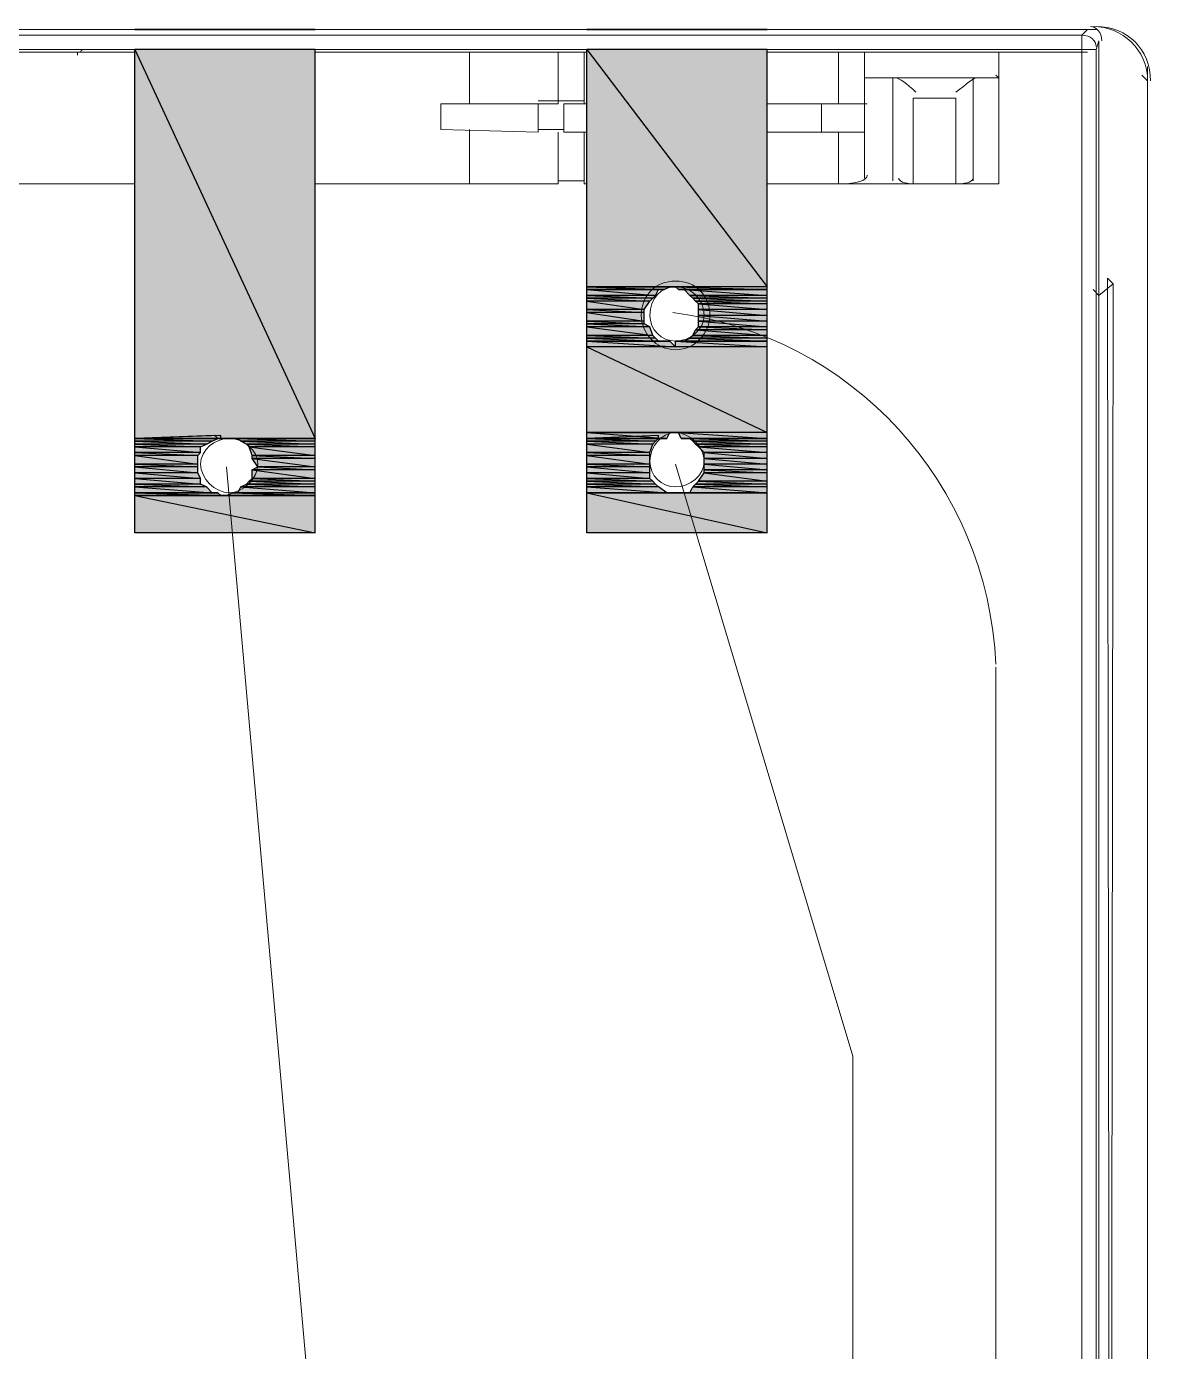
# Model space of a CAD drawing. Header units: metres. Extents: x 2999 to 3164, y 1641 to 1678.
# Drawn here: x 3007.369 to 3007.978, y 1651.886 to 1652.605 of the extents above; entities that cross this region are included whole.
import ezdxf

# ---------------------------------------------------------------- set-up
doc = ezdxf.new("R2010")
doc.units = ezdxf.units.M

msp = doc.modelspace()

# ---------------------------------------------------------------- hatches: boundary and pattern name
at = {"true_color": 0xfecc66}
h = msp.add_hatch(color=31, dxfattribs=at)
h.paths.add_polyline_path([(3007.67253, 1652.60358), (3007.7703, 1652.60358), (3007.76875, 1652.60358)])
h.paths.add_polyline_path([(3007.7703, 1652.60358), (3007.76875, 1652.60358), (3007.67253, 1652.60358)])
h = msp.add_hatch(color=31, dxfattribs=at)
h.paths.add_polyline_path([(3007.52509, 1652.59271), (3007.42732, 1652.59271), (3007.52509, 1652.38165)])
h.paths.add_polyline_path([(3007.42732, 1652.59271), (3007.52509, 1652.38165), (3007.42732, 1652.38165)])
h = msp.add_hatch(color=31, dxfattribs=at)
h.paths.add_polyline_path([(3007.7703, 1652.59271), (3007.67253, 1652.59271), (3007.7703, 1652.4639)])
h.paths.add_polyline_path([(3007.67253, 1652.59271), (3007.7703, 1652.4639), (3007.67253, 1652.4639)])
h = msp.add_hatch(color=31, dxfattribs=at)
h.paths.add_polyline_path([(3007.71753, 1652.4639), (3007.67253, 1652.4639)])
h.paths.add_polyline_path([(3007.71753, 1652.4639), (3007.67253, 1652.4639), (3007.72064, 1652.4639)])
h = msp.add_hatch(color=31, dxfattribs=at)
h.paths.add_polyline_path([(3007.71753, 1652.4639), (3007.67253, 1652.4639), (3007.71443, 1652.46235)])
h.paths.add_polyline_path([(3007.67253, 1652.4639), (3007.71443, 1652.46235), (3007.67253, 1652.46235)])
h = msp.add_hatch(color=31, dxfattribs=at)
h.paths.add_polyline_path([(3007.71132, 1652.46235), (3007.67253, 1652.46235)])
h.paths.add_polyline_path([(3007.71132, 1652.46235), (3007.67253, 1652.46235), (3007.71443, 1652.46235)])
h = msp.add_hatch(color=31, dxfattribs=at)
h.paths.add_polyline_path([(3007.71132, 1652.46235), (3007.67253, 1652.46235), (3007.70977, 1652.45925)])
h.paths.add_polyline_path([(3007.67253, 1652.46235), (3007.70977, 1652.45925), (3007.67253, 1652.45925)])
h = msp.add_hatch(color=31, dxfattribs=at)
h.paths.add_polyline_path([(3007.7703, 1652.4639), (3007.72064, 1652.4639), (3007.7703, 1652.46235)])
h.paths.add_polyline_path([(3007.72064, 1652.4639), (3007.7703, 1652.46235), (3007.72219, 1652.46235)])
h = msp.add_hatch(color=31, dxfattribs=at)
h.paths.add_polyline_path([(3007.7703, 1652.46235), (3007.72529, 1652.46235), (3007.7703, 1652.45925)])
h.paths.add_polyline_path([(3007.72529, 1652.46235), (3007.7703, 1652.45925), (3007.7284, 1652.45925)])
h = msp.add_hatch(color=31, dxfattribs=at)
h.paths.add_polyline_path([(3007.70977, 1652.45925), (3007.67253, 1652.45925), (3007.70822, 1652.4577)])
h.paths.add_polyline_path([(3007.67253, 1652.45925), (3007.70822, 1652.4577), (3007.67253, 1652.4577)])
h = msp.add_hatch(color=31, dxfattribs=at)
h.paths.add_polyline_path([(3007.70822, 1652.4577), (3007.67253, 1652.4577), (3007.70667, 1652.45614)])
h.paths.add_polyline_path([(3007.67253, 1652.4577), (3007.70667, 1652.45614), (3007.67253, 1652.45614)])
h = msp.add_hatch(color=31, dxfattribs=at)
h.paths.add_polyline_path([(3007.70667, 1652.45614), (3007.67253, 1652.45614), (3007.70356, 1652.45149)])
h.paths.add_polyline_path([(3007.67253, 1652.45614), (3007.70356, 1652.45149), (3007.67253, 1652.45149)])
h = msp.add_hatch(color=31, dxfattribs=at)
h.paths.add_polyline_path([(3007.7703, 1652.45925), (3007.7284, 1652.45925), (3007.7703, 1652.4577)])
h.paths.add_polyline_path([(3007.7284, 1652.45925), (3007.7703, 1652.4577), (3007.72995, 1652.4577)])
h = msp.add_hatch(color=31, dxfattribs=at)
h.paths.add_polyline_path([(3007.7703, 1652.4577), (3007.72995, 1652.4577), (3007.7703, 1652.45614)])
h.paths.add_polyline_path([(3007.72995, 1652.4577), (3007.7703, 1652.45614), (3007.7315, 1652.45614)])
h = msp.add_hatch(color=31, dxfattribs=at)
h.paths.add_polyline_path([(3007.7703, 1652.45614), (3007.7315, 1652.45614), (3007.7703, 1652.45459)])
h.paths.add_polyline_path([(3007.7315, 1652.45614), (3007.7703, 1652.45459), (3007.73305, 1652.45459)])
h = msp.add_hatch(color=31, dxfattribs=at)
h.paths.add_polyline_path([(3007.7703, 1652.45459), (3007.73305, 1652.45459), (3007.7703, 1652.45149)])
h.paths.add_polyline_path([(3007.73305, 1652.45459), (3007.7703, 1652.45149), (3007.73305, 1652.45149)])
h = msp.add_hatch(color=31, dxfattribs=at)
h.paths.add_polyline_path([(3007.70356, 1652.45149), (3007.67253, 1652.45149), (3007.70356, 1652.44994)])
h.paths.add_polyline_path([(3007.67253, 1652.45149), (3007.70356, 1652.44994), (3007.67253, 1652.44994)])
h = msp.add_hatch(color=31, dxfattribs=at)
h.paths.add_polyline_path([(3007.70356, 1652.44994), (3007.67253, 1652.44994), (3007.70356, 1652.44528)])
h.paths.add_polyline_path([(3007.67253, 1652.44994), (3007.70356, 1652.44528), (3007.67253, 1652.44528)])
h = msp.add_hatch(color=31, dxfattribs=at)
h.paths.add_polyline_path([(3007.7703, 1652.45149), (3007.73305, 1652.45149), (3007.7703, 1652.44838)])
h.paths.add_polyline_path([(3007.73305, 1652.45149), (3007.7703, 1652.44838), (3007.73305, 1652.44838)])
h = msp.add_hatch(color=31, dxfattribs=at)
h.paths.add_polyline_path([(3007.7703, 1652.44838), (3007.73305, 1652.44838), (3007.7703, 1652.44528)])
h.paths.add_polyline_path([(3007.73305, 1652.44838), (3007.7703, 1652.44528), (3007.73305, 1652.44528)])
h = msp.add_hatch(color=31, dxfattribs=at)
h.paths.add_polyline_path([(3007.70356, 1652.44528), (3007.67253, 1652.44528), (3007.70356, 1652.44373)])
h.paths.add_polyline_path([(3007.67253, 1652.44528), (3007.70356, 1652.44373), (3007.67253, 1652.44373)])
h = msp.add_hatch(color=31, dxfattribs=at)
h.paths.add_polyline_path([(3007.70356, 1652.44373), (3007.67253, 1652.44373), (3007.70667, 1652.44218)])
h.paths.add_polyline_path([(3007.67253, 1652.44373), (3007.70667, 1652.44218), (3007.67253, 1652.44218)])
h = msp.add_hatch(color=31, dxfattribs=at)
h.paths.add_polyline_path([(3007.70667, 1652.44218), (3007.67253, 1652.44218), (3007.70822, 1652.43752)])
h.paths.add_polyline_path([(3007.67253, 1652.44218), (3007.70822, 1652.43752), (3007.67253, 1652.43752)])
h = msp.add_hatch(color=31, dxfattribs=at)
h.paths.add_polyline_path([(3007.7703, 1652.44062), (3007.7315, 1652.44062), (3007.7703, 1652.43752)])
h.paths.add_polyline_path([(3007.7315, 1652.44062), (3007.7703, 1652.43752), (3007.72995, 1652.43752)])
h = msp.add_hatch(color=31, dxfattribs=at)
h.paths.add_polyline_path([(3007.7703, 1652.44218), (3007.73305, 1652.44218), (3007.7703, 1652.44062)])
h.paths.add_polyline_path([(3007.73305, 1652.44218), (3007.7703, 1652.44062), (3007.7315, 1652.44062)])
h = msp.add_hatch(color=31, dxfattribs=at)
h.paths.add_polyline_path([(3007.7703, 1652.44528), (3007.73305, 1652.44528), (3007.7703, 1652.44218)])
h.paths.add_polyline_path([(3007.73305, 1652.44528), (3007.7703, 1652.44218), (3007.73305, 1652.44218)])
h = msp.add_hatch(color=31, dxfattribs=at)
h.paths.add_polyline_path([(3007.70822, 1652.43752), (3007.67253, 1652.43752), (3007.70977, 1652.43597)])
h.paths.add_polyline_path([(3007.67253, 1652.43752), (3007.70977, 1652.43597), (3007.67253, 1652.43597)])
h = msp.add_hatch(color=31, dxfattribs=at)
h.paths.add_polyline_path([(3007.70977, 1652.43597), (3007.67253, 1652.43597), (3007.71132, 1652.43442)])
h.paths.add_polyline_path([(3007.67253, 1652.43597), (3007.71132, 1652.43442), (3007.67253, 1652.43442)])
h = msp.add_hatch(color=31, dxfattribs=at)
h.paths.add_polyline_path([(3007.71443, 1652.43442), (3007.67253, 1652.43442)])
h.paths.add_polyline_path([(3007.71443, 1652.43442), (3007.67253, 1652.43442), (3007.71132, 1652.43442)])
h = msp.add_hatch(color=31, dxfattribs=at)
h.paths.add_polyline_path([(3007.71753, 1652.43442), (3007.67253, 1652.43442)])
h.paths.add_polyline_path([(3007.71753, 1652.43442), (3007.67253, 1652.43442), (3007.71443, 1652.43442)])
h = msp.add_hatch(color=31, dxfattribs=at)
h.paths.add_polyline_path([(3007.71753, 1652.43442), (3007.67253, 1652.43442), (3007.72064, 1652.43131)])
h.paths.add_polyline_path([(3007.67253, 1652.43442), (3007.72064, 1652.43131), (3007.67253, 1652.43131)])
h = msp.add_hatch(color=31, dxfattribs=at)
h.paths.add_polyline_path([(3007.7703, 1652.43442), (3007.72064, 1652.43442), (3007.7703, 1652.43131)])
h.paths.add_polyline_path([(3007.72064, 1652.43442), (3007.7703, 1652.43131), (3007.72064, 1652.43131)])
for points in [[(3007.72219, 1652.43442), (3007.7703, 1652.43442), (3007.76875, 1652.43442)], [(3007.72374, 1652.35216), (3007.7703, 1652.35216), (3007.76875, 1652.35216)]]:
    msp.add_hatch(color=31, dxfattribs=at).paths.add_polyline_path(points)
h = msp.add_hatch(color=31, dxfattribs=at)
h.paths.add_polyline_path([(3007.7703, 1652.43597), (3007.7284, 1652.43597), (3007.7703, 1652.43442)])
h.paths.add_polyline_path([(3007.7284, 1652.43597), (3007.7703, 1652.43442), (3007.72529, 1652.43442)])
h = msp.add_hatch(color=31, dxfattribs=at)
h.paths.add_polyline_path([(3007.7703, 1652.43752), (3007.72995, 1652.43752), (3007.7703, 1652.43597)])
h.paths.add_polyline_path([(3007.72995, 1652.43752), (3007.7703, 1652.43597), (3007.7284, 1652.43597)])
h = msp.add_hatch(color=31, dxfattribs=at)
h.paths.add_polyline_path([(3007.7703, 1652.43131), (3007.67253, 1652.43131), (3007.7703, 1652.38475)])
h.paths.add_polyline_path([(3007.67253, 1652.43131), (3007.7703, 1652.38475), (3007.67253, 1652.38475)])
h = msp.add_hatch(color=31, dxfattribs=at)
h.paths.add_polyline_path([(3007.47388, 1652.38165), (3007.47388, 1652.3832), (3007.42732, 1652.38165)])
h.paths.add_polyline_path([(3007.47388, 1652.38165), (3007.42732, 1652.38165), (3007.47698, 1652.38165)])
h = msp.add_hatch(color=31, dxfattribs=at)
h.paths.add_polyline_path([(3007.47232, 1652.38165), (3007.47077, 1652.3832), (3007.42732, 1652.38165)])
h.paths.add_polyline_path([(3007.47232, 1652.38165), (3007.42732, 1652.38165), (3007.47388, 1652.38165)])
h = msp.add_hatch(color=31, dxfattribs=at)
h.paths.add_polyline_path([(3007.47232, 1652.38165), (3007.42732, 1652.38165), (3007.46922, 1652.3801)])
h.paths.add_polyline_path([(3007.42732, 1652.38165), (3007.46922, 1652.3801), (3007.42732, 1652.3801)])
h = msp.add_hatch(color=31, dxfattribs=at)
h.paths.add_polyline_path([(3007.52509, 1652.38165), (3007.48319, 1652.38165), (3007.52509, 1652.3801)])
h.paths.add_polyline_path([(3007.48319, 1652.38165), (3007.52509, 1652.3801), (3007.48474, 1652.3801)])
h = msp.add_hatch(color=31, dxfattribs=at)
h.paths.add_polyline_path([(3007.71753, 1652.38475), (3007.67253, 1652.38475)])
h.paths.add_polyline_path([(3007.71753, 1652.38475), (3007.67253, 1652.38475), (3007.72219, 1652.38475)])
h = msp.add_hatch(color=31, dxfattribs=at)
h.paths.add_polyline_path([(3007.71753, 1652.38475), (3007.67253, 1652.38475), (3007.71598, 1652.38165)])
h.paths.add_polyline_path([(3007.67253, 1652.38475), (3007.71598, 1652.38165), (3007.67253, 1652.38165)])
h = msp.add_hatch(color=31, dxfattribs=at)
h.paths.add_polyline_path([(3007.71132, 1652.38165), (3007.71132, 1652.3832), (3007.67253, 1652.38165)])
h.paths.add_polyline_path([(3007.71132, 1652.38165), (3007.67253, 1652.38165), (3007.71598, 1652.38165)])
h = msp.add_hatch(color=31, dxfattribs=at)
h.paths.add_polyline_path([(3007.71132, 1652.38165), (3007.67253, 1652.38165), (3007.70977, 1652.3801)])
h.paths.add_polyline_path([(3007.67253, 1652.38165), (3007.70977, 1652.3801), (3007.67253, 1652.3801)])
h = msp.add_hatch(color=31, dxfattribs=at)
h.paths.add_polyline_path([(3007.7703, 1652.38475), (3007.72219, 1652.38475), (3007.7703, 1652.38165)])
h.paths.add_polyline_path([(3007.72219, 1652.38475), (3007.7703, 1652.38165), (3007.72374, 1652.38165)])
h = msp.add_hatch(color=31, dxfattribs=at)
h.paths.add_polyline_path([(3007.7703, 1652.38165), (3007.7284, 1652.38165), (3007.7703, 1652.3801)])
h.paths.add_polyline_path([(3007.7284, 1652.38165), (3007.7703, 1652.3801), (3007.72995, 1652.3801)])
h = msp.add_hatch(color=31, dxfattribs=at)
h.paths.add_polyline_path([(3007.46922, 1652.3801), (3007.42732, 1652.3801), (3007.46612, 1652.37855)])
h.paths.add_polyline_path([(3007.42732, 1652.3801), (3007.46612, 1652.37855), (3007.42732, 1652.37855)])
h = msp.add_hatch(color=31, dxfattribs=at)
h.paths.add_polyline_path([(3007.46612, 1652.37855), (3007.42732, 1652.37855), (3007.46301, 1652.37699)])
h.paths.add_polyline_path([(3007.42732, 1652.37855), (3007.46301, 1652.37699), (3007.42732, 1652.37699)])
h = msp.add_hatch(color=31, dxfattribs=at)
h.paths.add_polyline_path([(3007.46301, 1652.37699), (3007.42732, 1652.37699), (3007.46301, 1652.37389)])
h.paths.add_polyline_path([(3007.42732, 1652.37699), (3007.46301, 1652.37389), (3007.42732, 1652.37389)])
h = msp.add_hatch(color=31, dxfattribs=at)
h.paths.add_polyline_path([(3007.52509, 1652.3801), (3007.48474, 1652.3801), (3007.52509, 1652.37855)])
h.paths.add_polyline_path([(3007.48474, 1652.3801), (3007.52509, 1652.37855), (3007.48784, 1652.37855)])
h = msp.add_hatch(color=31, dxfattribs=at)
h.paths.add_polyline_path([(3007.52509, 1652.37855), (3007.48784, 1652.37855), (3007.52509, 1652.37699)])
h.paths.add_polyline_path([(3007.48784, 1652.37855), (3007.52509, 1652.37699), (3007.4894, 1652.37699)])
h = msp.add_hatch(color=31, dxfattribs=at)
h.paths.add_polyline_path([(3007.52509, 1652.37699), (3007.4894, 1652.37699), (3007.52509, 1652.37234)])
h.paths.add_polyline_path([(3007.4894, 1652.37699), (3007.52509, 1652.37234), (3007.49095, 1652.37234)])
h = msp.add_hatch(color=31, dxfattribs=at)
h.paths.add_polyline_path([(3007.70977, 1652.3801), (3007.67253, 1652.3801), (3007.70822, 1652.37855)])
h.paths.add_polyline_path([(3007.67253, 1652.3801), (3007.70822, 1652.37855), (3007.67253, 1652.37855)])
h = msp.add_hatch(color=31, dxfattribs=at)
h.paths.add_polyline_path([(3007.70822, 1652.37855), (3007.67253, 1652.37855), (3007.70667, 1652.37389)])
h.paths.add_polyline_path([(3007.67253, 1652.37855), (3007.70667, 1652.37389), (3007.67253, 1652.37389)])
h = msp.add_hatch(color=31, dxfattribs=at)
h.paths.add_polyline_path([(3007.7703, 1652.3801), (3007.72995, 1652.3801), (3007.7703, 1652.37855)])
h.paths.add_polyline_path([(3007.72995, 1652.3801), (3007.7703, 1652.37855), (3007.7315, 1652.37855)])
h = msp.add_hatch(color=31, dxfattribs=at)
h.paths.add_polyline_path([(3007.7703, 1652.37855), (3007.7315, 1652.37855), (3007.7703, 1652.37699)])
h.paths.add_polyline_path([(3007.7315, 1652.37855), (3007.7703, 1652.37699), (3007.73305, 1652.37699)])
h = msp.add_hatch(color=31, dxfattribs=at)
h.paths.add_polyline_path([(3007.7703, 1652.37699), (3007.73305, 1652.37699), (3007.7703, 1652.37389)])
h.paths.add_polyline_path([(3007.73305, 1652.37699), (3007.7703, 1652.37389), (3007.73615, 1652.37389)])
h = msp.add_hatch(color=31, dxfattribs=at)
h.paths.add_polyline_path([(3007.46301, 1652.37389), (3007.42732, 1652.37389), (3007.46146, 1652.37234)])
h.paths.add_polyline_path([(3007.42732, 1652.37389), (3007.46146, 1652.37234), (3007.42732, 1652.37234)])
h = msp.add_hatch(color=31, dxfattribs=at)
h.paths.add_polyline_path([(3007.46146, 1652.37234), (3007.42732, 1652.37234), (3007.46146, 1652.36768)])
h.paths.add_polyline_path([(3007.42732, 1652.37234), (3007.46146, 1652.36768), (3007.42732, 1652.36768)])
h = msp.add_hatch(color=31, dxfattribs=at)
h.paths.add_polyline_path([(3007.46146, 1652.36768), (3007.42732, 1652.36768), (3007.46146, 1652.36613)])
h.paths.add_polyline_path([(3007.42732, 1652.36768), (3007.46146, 1652.36613), (3007.42732, 1652.36613)])
h = msp.add_hatch(color=31, dxfattribs=at)
h.paths.add_polyline_path([(3007.52509, 1652.37234), (3007.49095, 1652.37234), (3007.52509, 1652.37079)])
h.paths.add_polyline_path([(3007.49095, 1652.37234), (3007.52509, 1652.37079), (3007.49095, 1652.37079)])
h = msp.add_hatch(color=31, dxfattribs=at)
h.paths.add_polyline_path([(3007.52509, 1652.37079), (3007.49095, 1652.37079), (3007.52509, 1652.36613)])
h.paths.add_polyline_path([(3007.49095, 1652.37079), (3007.52509, 1652.36613), (3007.49405, 1652.36613)])
h = msp.add_hatch(color=31, dxfattribs=at)
h.paths.add_polyline_path([(3007.70667, 1652.37389), (3007.67253, 1652.37389), (3007.70667, 1652.37234)])
h.paths.add_polyline_path([(3007.67253, 1652.37389), (3007.70667, 1652.37234), (3007.67253, 1652.37234)])
h = msp.add_hatch(color=31, dxfattribs=at)
h.paths.add_polyline_path([(3007.70667, 1652.37234), (3007.67253, 1652.37234), (3007.70667, 1652.36768)])
h.paths.add_polyline_path([(3007.67253, 1652.37234), (3007.70667, 1652.36768), (3007.67253, 1652.36768)])
h = msp.add_hatch(color=31, dxfattribs=at)
h.paths.add_polyline_path([(3007.70667, 1652.36768), (3007.67253, 1652.36768), (3007.70667, 1652.36613)])
h.paths.add_polyline_path([(3007.67253, 1652.36768), (3007.70667, 1652.36613), (3007.67253, 1652.36613)])
h = msp.add_hatch(color=31, dxfattribs=at)
h.paths.add_polyline_path([(3007.7703, 1652.37389), (3007.73615, 1652.37389), (3007.7703, 1652.37079)])
h.paths.add_polyline_path([(3007.73615, 1652.37389), (3007.7703, 1652.37079), (3007.73615, 1652.37079)])
h = msp.add_hatch(color=31, dxfattribs=at)
h.paths.add_polyline_path([(3007.7703, 1652.37079), (3007.73615, 1652.37079), (3007.7703, 1652.36768)])
h.paths.add_polyline_path([(3007.73615, 1652.37079), (3007.7703, 1652.36768), (3007.73615, 1652.36768)])
h = msp.add_hatch(color=31, dxfattribs=at)
h.paths.add_polyline_path([(3007.7703, 1652.36768), (3007.73615, 1652.36768), (3007.7703, 1652.36458)])
h.paths.add_polyline_path([(3007.73615, 1652.36768), (3007.7703, 1652.36458), (3007.73615, 1652.36458)])
h = msp.add_hatch(color=31, dxfattribs=at)
h.paths.add_polyline_path([(3007.46146, 1652.36613), (3007.42732, 1652.36613), (3007.46146, 1652.36303)])
h.paths.add_polyline_path([(3007.42732, 1652.36613), (3007.46146, 1652.36303), (3007.42732, 1652.36303)])
h = msp.add_hatch(color=31, dxfattribs=at)
h.paths.add_polyline_path([(3007.46146, 1652.36303), (3007.42732, 1652.36303), (3007.46301, 1652.35992)])
h.paths.add_polyline_path([(3007.42732, 1652.36303), (3007.46301, 1652.35992), (3007.42732, 1652.35992)])
h = msp.add_hatch(color=31, dxfattribs=at)
h.paths.add_polyline_path([(3007.52509, 1652.36613), (3007.49405, 1652.36613), (3007.52509, 1652.36458)])
h.paths.add_polyline_path([(3007.49405, 1652.36613), (3007.52509, 1652.36458), (3007.49095, 1652.36458)])
h = msp.add_hatch(color=31, dxfattribs=at)
h.paths.add_polyline_path([(3007.52509, 1652.36458), (3007.49095, 1652.36458), (3007.52509, 1652.35992)])
h.paths.add_polyline_path([(3007.49095, 1652.36458), (3007.52509, 1652.35992), (3007.49095, 1652.35992)])
h = msp.add_hatch(color=31, dxfattribs=at)
h.paths.add_polyline_path([(3007.70667, 1652.36613), (3007.67253, 1652.36613), (3007.70667, 1652.36303)])
h.paths.add_polyline_path([(3007.67253, 1652.36613), (3007.70667, 1652.36303), (3007.67253, 1652.36303)])
h = msp.add_hatch(color=31, dxfattribs=at)
h.paths.add_polyline_path([(3007.70667, 1652.36303), (3007.67253, 1652.36303), (3007.70667, 1652.35992)])
h.paths.add_polyline_path([(3007.67253, 1652.36303), (3007.70667, 1652.35992), (3007.67253, 1652.35992)])
h = msp.add_hatch(color=31, dxfattribs=at)
h.paths.add_polyline_path([(3007.7703, 1652.36303), (3007.73615, 1652.36303), (3007.7703, 1652.35837)])
h.paths.add_polyline_path([(3007.73615, 1652.36303), (3007.7703, 1652.35837), (3007.73305, 1652.35837)])
h = msp.add_hatch(color=31, dxfattribs=at)
h.paths.add_polyline_path([(3007.7703, 1652.36458), (3007.73615, 1652.36458), (3007.7703, 1652.36303)])
h.paths.add_polyline_path([(3007.73615, 1652.36458), (3007.7703, 1652.36303), (3007.73615, 1652.36303)])
h = msp.add_hatch(color=31, dxfattribs=at)
h.paths.add_polyline_path([(3007.46301, 1652.35992), (3007.42732, 1652.35992), (3007.46301, 1652.35682)])
h.paths.add_polyline_path([(3007.42732, 1652.35992), (3007.46301, 1652.35682), (3007.42732, 1652.35682)])
h = msp.add_hatch(color=31, dxfattribs=at)
h.paths.add_polyline_path([(3007.46301, 1652.35682), (3007.42732, 1652.35682), (3007.46612, 1652.35527)])
h.paths.add_polyline_path([(3007.42732, 1652.35682), (3007.46612, 1652.35527), (3007.42732, 1652.35527)])
h = msp.add_hatch(color=31, dxfattribs=at)
h.paths.add_polyline_path([(3007.46612, 1652.35527), (3007.42732, 1652.35527), (3007.46922, 1652.35216)])
h.paths.add_polyline_path([(3007.42732, 1652.35527), (3007.46922, 1652.35216), (3007.42732, 1652.35216)])
h = msp.add_hatch(color=31, dxfattribs=at)
h.paths.add_polyline_path([(3007.52509, 1652.35527), (3007.48474, 1652.35527), (3007.52509, 1652.35216)])
h.paths.add_polyline_path([(3007.48474, 1652.35527), (3007.52509, 1652.35216), (3007.48319, 1652.35216)])
h = msp.add_hatch(color=31, dxfattribs=at)
h.paths.add_polyline_path([(3007.52509, 1652.35682), (3007.48784, 1652.35682), (3007.52509, 1652.35527)])
h.paths.add_polyline_path([(3007.48784, 1652.35682), (3007.52509, 1652.35527), (3007.48474, 1652.35527)])
h = msp.add_hatch(color=31, dxfattribs=at)
h.paths.add_polyline_path([(3007.52509, 1652.35837), (3007.4894, 1652.35837), (3007.52509, 1652.35682)])
h.paths.add_polyline_path([(3007.4894, 1652.35837), (3007.52509, 1652.35682), (3007.48784, 1652.35682)])
h = msp.add_hatch(color=31, dxfattribs=at)
h.paths.add_polyline_path([(3007.52509, 1652.35992), (3007.49095, 1652.35992), (3007.52509, 1652.35837)])
h.paths.add_polyline_path([(3007.49095, 1652.35992), (3007.52509, 1652.35837), (3007.4894, 1652.35837)])
h = msp.add_hatch(color=31, dxfattribs=at)
h.paths.add_polyline_path([(3007.70667, 1652.35992), (3007.67253, 1652.35992), (3007.70822, 1652.35837)])
h.paths.add_polyline_path([(3007.67253, 1652.35992), (3007.70822, 1652.35837), (3007.67253, 1652.35837)])
h = msp.add_hatch(color=31, dxfattribs=at)
h.paths.add_polyline_path([(3007.70822, 1652.35837), (3007.67253, 1652.35837), (3007.70977, 1652.35682)])
h.paths.add_polyline_path([(3007.67253, 1652.35837), (3007.70977, 1652.35682), (3007.67253, 1652.35682)])
h = msp.add_hatch(color=31, dxfattribs=at)
h.paths.add_polyline_path([(3007.70977, 1652.35682), (3007.67253, 1652.35682), (3007.71132, 1652.35527)])
h.paths.add_polyline_path([(3007.67253, 1652.35682), (3007.71132, 1652.35527), (3007.67253, 1652.35527)])
h = msp.add_hatch(color=31, dxfattribs=at)
h.paths.add_polyline_path([(3007.71132, 1652.35527), (3007.67253, 1652.35527), (3007.71598, 1652.35216)])
h.paths.add_polyline_path([(3007.67253, 1652.35527), (3007.71598, 1652.35216), (3007.67253, 1652.35216)])
h = msp.add_hatch(color=31, dxfattribs=at)
h.paths.add_polyline_path([(3007.7703, 1652.35527), (3007.72995, 1652.35527), (3007.7703, 1652.35216)])
h.paths.add_polyline_path([(3007.72995, 1652.35527), (3007.7703, 1652.35216), (3007.7284, 1652.35216)])
h = msp.add_hatch(color=31, dxfattribs=at)
h.paths.add_polyline_path([(3007.7703, 1652.35682), (3007.7315, 1652.35682), (3007.7703, 1652.35527)])
h.paths.add_polyline_path([(3007.7315, 1652.35682), (3007.7703, 1652.35527), (3007.72995, 1652.35527)])
h = msp.add_hatch(color=31, dxfattribs=at)
h.paths.add_polyline_path([(3007.7703, 1652.35837), (3007.73305, 1652.35837), (3007.7703, 1652.35682)])
h.paths.add_polyline_path([(3007.73305, 1652.35837), (3007.7703, 1652.35682), (3007.7315, 1652.35682)])
h = msp.add_hatch(color=31, dxfattribs=at)
h.paths.add_polyline_path([(3007.47232, 1652.35216), (3007.47077, 1652.35216), (3007.42732, 1652.35216)])
h.paths.add_polyline_path([(3007.47232, 1652.35216), (3007.42732, 1652.35216), (3007.46922, 1652.35216)])
h = msp.add_hatch(color=31, dxfattribs=at)
h.paths.add_polyline_path([(3007.47232, 1652.35216), (3007.42732, 1652.35216), (3007.47388, 1652.35061)])
h.paths.add_polyline_path([(3007.42732, 1652.35216), (3007.47388, 1652.35061), (3007.42732, 1652.35061)])
h = msp.add_hatch(color=31, dxfattribs=at)
h.paths.add_polyline_path([(3007.47698, 1652.35061), (3007.42732, 1652.35061)])
h.paths.add_polyline_path([(3007.47698, 1652.35061), (3007.42732, 1652.35061), (3007.47388, 1652.35061)])
h = msp.add_hatch(color=31, dxfattribs=at)
h.paths.add_polyline_path([(3007.52509, 1652.35061), (3007.42732, 1652.35061), (3007.52509, 1652.33044)])
h.paths.add_polyline_path([(3007.42732, 1652.35061), (3007.52509, 1652.33044), (3007.42732, 1652.33044)])
h = msp.add_hatch(color=31, dxfattribs=at)
h.paths.add_polyline_path([(3007.52509, 1652.35216), (3007.48008, 1652.35216), (3007.52509, 1652.35061)])
h.paths.add_polyline_path([(3007.48008, 1652.35216), (3007.52509, 1652.35061), (3007.47698, 1652.35061)])
h = msp.add_hatch(color=31, dxfattribs=at)
h.paths.add_polyline_path([(3007.71753, 1652.35216), (3007.67253, 1652.35216)])
h.paths.add_polyline_path([(3007.71753, 1652.35216), (3007.67253, 1652.35216), (3007.71598, 1652.35216)])
h = msp.add_hatch(color=31, dxfattribs=at)
h.paths.add_polyline_path([(3007.72219, 1652.35216), (3007.67253, 1652.35216)])
h.paths.add_polyline_path([(3007.72219, 1652.35216), (3007.67253, 1652.35216), (3007.71753, 1652.35216)])
h = msp.add_hatch(color=31, dxfattribs=at)
h.paths.add_polyline_path([(3007.7703, 1652.35216), (3007.67253, 1652.35216), (3007.7703, 1652.33044)])
h.paths.add_polyline_path([(3007.67253, 1652.35216), (3007.7703, 1652.33044), (3007.67253, 1652.33044)])
h = msp.add_hatch(color=31, dxfattribs=at)
h.paths.add_polyline_path([(3007.72219, 1652.35216), (3007.7703, 1652.35216), (3007.76875, 1652.35216)])
h.paths.add_polyline_path([(3007.7703, 1652.35216), (3007.76875, 1652.35216), (3007.72219, 1652.35216)])

# ---------------------------------------------------------------- linework, layer by layer
at = {"color": 7, "linetype": 'Continuous', "lineweight": 20, "true_color": 0x000007}
for points in [[(3007.94877, 1652.60358), (3006.76464, 1652.60358), (3006.76464, 1652.60358)], [(3007.94412, 1652.60358), (3006.76774, 1652.60358), (3006.76774, 1652.60358)], [(3006.7724, 1652.60047), (3007.94101, 1652.60047), (3007.94101, 1652.60047)], [(3007.94101, 1652.60047), (3007.94412, 1652.60358), (3007.94412, 1652.60358)], [(3007.94877, 1652.59271), (3007.94101, 1652.59271), (3007.94101, 1652.60047)], [(3007.95032, 1650.8685), (3007.94877, 1650.87005), (3007.94877, 1652.59271), (3007.95032, 1652.59737), (3007.95032, 1652.45925), (3007.94722, 1652.46235)], [(3007.94101, 1652.59271), (3006.7724, 1652.59271), (3006.7724, 1652.59271)], [(3007.42732, 1652.59271), (3007.42732, 1652.33044), (3007.42732, 1652.33044)], [(3007.52509, 1652.33044), (3007.52509, 1652.59271), (3007.52509, 1652.59271)], [(3007.67253, 1652.59271), (3007.67253, 1652.33044), (3007.67253, 1652.33044)], [(3007.7703, 1652.33044), (3007.7703, 1652.59271), (3007.7703, 1652.59271)], [(3007.94412, 1652.59116), (3007.7703, 1652.59116), (3007.7703, 1652.59116)], [(3007.94101, 1650.87005), (3007.94101, 1652.59271), (3007.94101, 1652.59271)], [(3007.97671, 1652.5834), (3007.97671, 1650.15616), (3007.97671, 1650.15616)], [(3007.97671, 1650.15616), (3007.97671, 1652.57564), (3007.9736, 1652.57875)], [(3007.95808, 1652.46546), (3007.95032, 1652.45925), (3007.95032, 1650.21979)], [(3007.42732, 1652.33044), (3007.52509, 1652.33044), (3007.52509, 1652.33044)], [(3007.67253, 1652.33044), (3007.7703, 1652.33044), (3007.7703, 1652.33044)]]:
    msp.add_lwpolyline(points, dxfattribs=at)
at = {"color": 31, "linetype": 'Continuous', "lineweight": -2, "true_color": 0xfecc66}
for points in [[(3007.42732, 1652.60358), (3007.52509, 1652.60358), (3007.52509, 1652.60358)], [(3007.52509, 1652.60358), (3007.52509, 1652.60358), (3007.42732, 1652.60358)], [(3007.67253, 1652.60358), (3007.7703, 1652.60358), (3007.76875, 1652.60358)], [(3007.7703, 1652.60358), (3007.76875, 1652.60358), (3007.67253, 1652.60358)], [(3007.52509, 1652.59271), (3007.42732, 1652.59271), (3007.52509, 1652.38165)], [(3007.42732, 1652.59271), (3007.52509, 1652.38165), (3007.42732, 1652.38165)], [(3007.7703, 1652.59271), (3007.67253, 1652.59271), (3007.7703, 1652.4639)], [(3007.67253, 1652.59271), (3007.7703, 1652.4639), (3007.67253, 1652.4639)], [(3007.71753, 1652.4639), (3007.71753, 1652.4639), (3007.67253, 1652.4639)], [(3007.71753, 1652.4639), (3007.67253, 1652.4639), (3007.72064, 1652.4639)], [(3007.71753, 1652.4639), (3007.67253, 1652.4639), (3007.71443, 1652.46235)], [(3007.67253, 1652.4639), (3007.71443, 1652.46235), (3007.67253, 1652.46235)], [(3007.71132, 1652.46235), (3007.71132, 1652.46235), (3007.67253, 1652.46235)], [(3007.71132, 1652.46235), (3007.67253, 1652.46235), (3007.71443, 1652.46235)], [(3007.71132, 1652.46235), (3007.67253, 1652.46235), (3007.70977, 1652.45925)], [(3007.67253, 1652.46235), (3007.70977, 1652.45925), (3007.67253, 1652.45925)], [(3007.7703, 1652.4639), (3007.72064, 1652.4639), (3007.7703, 1652.46235)], [(3007.72064, 1652.4639), (3007.7703, 1652.46235), (3007.72219, 1652.46235)], [(3007.7703, 1652.46235), (3007.72219, 1652.46235)], [(3007.72219, 1652.46235), (3007.7703, 1652.46235), (3007.72529, 1652.46235)], [(3007.7703, 1652.46235), (3007.72529, 1652.46235), (3007.7703, 1652.45925)], [(3007.72529, 1652.46235), (3007.7703, 1652.45925), (3007.7284, 1652.45925)], [(3007.70977, 1652.45925), (3007.67253, 1652.45925), (3007.70822, 1652.4577)], [(3007.67253, 1652.45925), (3007.70822, 1652.4577), (3007.67253, 1652.4577)], [(3007.70822, 1652.4577), (3007.67253, 1652.4577), (3007.70667, 1652.45614)], [(3007.67253, 1652.4577), (3007.70667, 1652.45614), (3007.67253, 1652.45614)], [(3007.70667, 1652.45614), (3007.67253, 1652.45614), (3007.70356, 1652.45149)], [(3007.67253, 1652.45614), (3007.70356, 1652.45149), (3007.67253, 1652.45149)], [(3007.7703, 1652.45925), (3007.7284, 1652.45925), (3007.7703, 1652.4577)], [(3007.7284, 1652.45925), (3007.7703, 1652.4577), (3007.72995, 1652.4577)], [(3007.7703, 1652.4577), (3007.72995, 1652.4577), (3007.7703, 1652.45614)], [(3007.72995, 1652.4577), (3007.7703, 1652.45614), (3007.7315, 1652.45614)], [(3007.7703, 1652.45614), (3007.7315, 1652.45614), (3007.7703, 1652.45459)], [(3007.7315, 1652.45614), (3007.7703, 1652.45459), (3007.73305, 1652.45459)], [(3007.7703, 1652.45459), (3007.73305, 1652.45459), (3007.7703, 1652.45149)], [(3007.73305, 1652.45459), (3007.7703, 1652.45149), (3007.73305, 1652.45149)], [(3007.70356, 1652.45149), (3007.67253, 1652.45149), (3007.70356, 1652.44994)], [(3007.67253, 1652.45149), (3007.70356, 1652.44994), (3007.67253, 1652.44994)], [(3007.70356, 1652.44994), (3007.67253, 1652.44994), (3007.70356, 1652.44528)], [(3007.67253, 1652.44994), (3007.70356, 1652.44528), (3007.67253, 1652.44528)], [(3007.7703, 1652.45149), (3007.73305, 1652.45149), (3007.7703, 1652.44838)], [(3007.73305, 1652.45149), (3007.7703, 1652.44838), (3007.73305, 1652.44838)], [(3007.7703, 1652.44838), (3007.73305, 1652.44838), (3007.7703, 1652.44528)], [(3007.73305, 1652.44838), (3007.7703, 1652.44528), (3007.73305, 1652.44528)], [(3007.70356, 1652.44528), (3007.67253, 1652.44528), (3007.70356, 1652.44373)], [(3007.67253, 1652.44528), (3007.70356, 1652.44373), (3007.67253, 1652.44373)], [(3007.70356, 1652.44373), (3007.67253, 1652.44373), (3007.70667, 1652.44218)], [(3007.67253, 1652.44373), (3007.70667, 1652.44218), (3007.67253, 1652.44218)], [(3007.70667, 1652.44218), (3007.67253, 1652.44218), (3007.70822, 1652.43752)], [(3007.67253, 1652.44218), (3007.70822, 1652.43752), (3007.67253, 1652.43752)], [(3007.7315, 1652.44062), (3007.7703, 1652.43752), (3007.72995, 1652.43752)], [(3007.73305, 1652.44218), (3007.7703, 1652.44062), (3007.7315, 1652.44062)], [(3007.7703, 1652.44062), (3007.7315, 1652.44062), (3007.7703, 1652.43752)], [(3007.7703, 1652.44528), (3007.73305, 1652.44528), (3007.7703, 1652.44218)], [(3007.73305, 1652.44528), (3007.7703, 1652.44218), (3007.73305, 1652.44218)], [(3007.7703, 1652.44218), (3007.73305, 1652.44218), (3007.7703, 1652.44062)], [(3007.70822, 1652.43752), (3007.67253, 1652.43752), (3007.70977, 1652.43597)], [(3007.67253, 1652.43752), (3007.70977, 1652.43597), (3007.67253, 1652.43597)], [(3007.70977, 1652.43597), (3007.67253, 1652.43597), (3007.71132, 1652.43442)], [(3007.67253, 1652.43597), (3007.71132, 1652.43442), (3007.67253, 1652.43442)], [(3007.71443, 1652.43442), (3007.71443, 1652.43442), (3007.67253, 1652.43442)], [(3007.71443, 1652.43442), (3007.67253, 1652.43442), (3007.71132, 1652.43442)], [(3007.71753, 1652.43442), (3007.71753, 1652.43442), (3007.67253, 1652.43442)], [(3007.71753, 1652.43442), (3007.67253, 1652.43442), (3007.71443, 1652.43442)], [(3007.71753, 1652.43442), (3007.67253, 1652.43442), (3007.72064, 1652.43131)], [(3007.67253, 1652.43442), (3007.72064, 1652.43131), (3007.67253, 1652.43131)], [(3007.7703, 1652.43442), (3007.72219, 1652.43442), (3007.72064, 1652.43442)], [(3007.7703, 1652.43442), (3007.72064, 1652.43442), (3007.7703, 1652.43131)], [(3007.72064, 1652.43442), (3007.7703, 1652.43131), (3007.72064, 1652.43131)], [(3007.72529, 1652.43442), (3007.7703, 1652.43442), (3007.72219, 1652.43442)], [(3007.72219, 1652.43442), (3007.7703, 1652.43442), (3007.76875, 1652.43442)], [(3007.7284, 1652.43597), (3007.7703, 1652.43442), (3007.72529, 1652.43442)], [(3007.7703, 1652.43442), (3007.72529, 1652.43442)], [(3007.72995, 1652.43752), (3007.7703, 1652.43597), (3007.7284, 1652.43597)], [(3007.7703, 1652.43597), (3007.7284, 1652.43597), (3007.7703, 1652.43442)], [(3007.7703, 1652.43752), (3007.72995, 1652.43752), (3007.7703, 1652.43597)], [(3007.7703, 1652.43131), (3007.67253, 1652.43131), (3007.7703, 1652.38475)], [(3007.67253, 1652.43131), (3007.7703, 1652.38475), (3007.67253, 1652.38475)], [(3007.47388, 1652.38165), (3007.47388, 1652.3832), (3007.42732, 1652.38165)], [(3007.47232, 1652.38165), (3007.47077, 1652.3832), (3007.42732, 1652.38165)], [(3007.47388, 1652.38165), (3007.42732, 1652.38165), (3007.47698, 1652.38165)], [(3007.47232, 1652.38165), (3007.42732, 1652.38165), (3007.47388, 1652.38165)], [(3007.47232, 1652.38165), (3007.42732, 1652.38165), (3007.46922, 1652.3801)], [(3007.42732, 1652.38165), (3007.46922, 1652.3801), (3007.42732, 1652.3801)], [(3007.52509, 1652.38165), (3007.47698, 1652.38165)], [(3007.47698, 1652.38165), (3007.52509, 1652.38165), (3007.48008, 1652.38165)], [(3007.52509, 1652.38165), (3007.48008, 1652.38165)], [(3007.48008, 1652.38165), (3007.52509, 1652.38165), (3007.48319, 1652.38165)], [(3007.52509, 1652.38165), (3007.48319, 1652.38165), (3007.52509, 1652.3801)], [(3007.48319, 1652.38165), (3007.52509, 1652.3801), (3007.48474, 1652.3801)], [(3007.71753, 1652.38475), (3007.71753, 1652.38475), (3007.67253, 1652.38475)], [(3007.71753, 1652.38475), (3007.67253, 1652.38475), (3007.72219, 1652.38475)], [(3007.71753, 1652.38475), (3007.67253, 1652.38475), (3007.71598, 1652.38165)], [(3007.67253, 1652.38475), (3007.71598, 1652.38165), (3007.67253, 1652.38165)], [(3007.71132, 1652.38165), (3007.71132, 1652.3832), (3007.67253, 1652.38165)], [(3007.71132, 1652.38165), (3007.67253, 1652.38165), (3007.71598, 1652.38165)], [(3007.71132, 1652.38165), (3007.67253, 1652.38165), (3007.70977, 1652.3801)], [(3007.67253, 1652.38165), (3007.70977, 1652.3801), (3007.67253, 1652.3801)], [(3007.7703, 1652.38475), (3007.72219, 1652.38475), (3007.7703, 1652.38165)], [(3007.72219, 1652.38475), (3007.7703, 1652.38165), (3007.72374, 1652.38165)], [(3007.7703, 1652.38165), (3007.72374, 1652.38165)], [(3007.72374, 1652.38165), (3007.7703, 1652.38165), (3007.7284, 1652.38165)], [(3007.7703, 1652.38165), (3007.7284, 1652.38165), (3007.7703, 1652.3801)], [(3007.7284, 1652.38165), (3007.7703, 1652.3801), (3007.72995, 1652.3801)], [(3007.46922, 1652.3801), (3007.42732, 1652.3801), (3007.46612, 1652.37855)], [(3007.42732, 1652.3801), (3007.46612, 1652.37855), (3007.42732, 1652.37855)], [(3007.46612, 1652.37855), (3007.42732, 1652.37855), (3007.46301, 1652.37699)], [(3007.42732, 1652.37855), (3007.46301, 1652.37699), (3007.42732, 1652.37699)], [(3007.46301, 1652.37699), (3007.42732, 1652.37699), (3007.46301, 1652.37389)], [(3007.42732, 1652.37699), (3007.46301, 1652.37389), (3007.42732, 1652.37389)], [(3007.52509, 1652.3801), (3007.48474, 1652.3801), (3007.52509, 1652.37855)], [(3007.48474, 1652.3801), (3007.52509, 1652.37855), (3007.48784, 1652.37855)], [(3007.52509, 1652.37855), (3007.48784, 1652.37855), (3007.52509, 1652.37699)], [(3007.48784, 1652.37855), (3007.52509, 1652.37699), (3007.4894, 1652.37699)], [(3007.52509, 1652.37699), (3007.4894, 1652.37699), (3007.52509, 1652.37234)], [(3007.4894, 1652.37699), (3007.52509, 1652.37234), (3007.49095, 1652.37234)], [(3007.70977, 1652.3801), (3007.67253, 1652.3801), (3007.70822, 1652.37855)], [(3007.67253, 1652.3801), (3007.70822, 1652.37855), (3007.67253, 1652.37855)], [(3007.70822, 1652.37855), (3007.67253, 1652.37855), (3007.70667, 1652.37389)], [(3007.67253, 1652.37855), (3007.70667, 1652.37389), (3007.67253, 1652.37389)], [(3007.7703, 1652.3801), (3007.72995, 1652.3801), (3007.7703, 1652.37855)], [(3007.72995, 1652.3801), (3007.7703, 1652.37855), (3007.7315, 1652.37855)], [(3007.7703, 1652.37855), (3007.7315, 1652.37855), (3007.7703, 1652.37699)], [(3007.7315, 1652.37855), (3007.7703, 1652.37699), (3007.73305, 1652.37699)], [(3007.7703, 1652.37699), (3007.73305, 1652.37699), (3007.7703, 1652.37389)], [(3007.73305, 1652.37699), (3007.7703, 1652.37389), (3007.73615, 1652.37389)], [(3007.46301, 1652.37389), (3007.42732, 1652.37389), (3007.46146, 1652.37234)], [(3007.42732, 1652.37389), (3007.46146, 1652.37234), (3007.42732, 1652.37234)], [(3007.46146, 1652.37234), (3007.42732, 1652.37234), (3007.46146, 1652.36768)], [(3007.42732, 1652.37234), (3007.46146, 1652.36768), (3007.42732, 1652.36768)], [(3007.46146, 1652.36768), (3007.42732, 1652.36768), (3007.46146, 1652.36613)], [(3007.42732, 1652.36768), (3007.46146, 1652.36613), (3007.42732, 1652.36613)], [(3007.52509, 1652.37234), (3007.49095, 1652.37234), (3007.52509, 1652.37079)], [(3007.49095, 1652.37234), (3007.52509, 1652.37079), (3007.49095, 1652.37079)], [(3007.52509, 1652.37079), (3007.49095, 1652.37079), (3007.52509, 1652.36613)], [(3007.49095, 1652.37079), (3007.52509, 1652.36613), (3007.49405, 1652.36613)], [(3007.70667, 1652.37389), (3007.67253, 1652.37389), (3007.70667, 1652.37234)], [(3007.67253, 1652.37389), (3007.70667, 1652.37234), (3007.67253, 1652.37234)], [(3007.70667, 1652.37234), (3007.67253, 1652.37234), (3007.70667, 1652.36768)], [(3007.67253, 1652.37234), (3007.70667, 1652.36768), (3007.67253, 1652.36768)], [(3007.70667, 1652.36768), (3007.67253, 1652.36768), (3007.70667, 1652.36613)], [(3007.67253, 1652.36768), (3007.70667, 1652.36613), (3007.67253, 1652.36613)], [(3007.7703, 1652.37389), (3007.73615, 1652.37389), (3007.7703, 1652.37079)], [(3007.73615, 1652.37389), (3007.7703, 1652.37079), (3007.73615, 1652.37079)], [(3007.7703, 1652.37079), (3007.73615, 1652.37079), (3007.7703, 1652.36768)], [(3007.73615, 1652.37079), (3007.7703, 1652.36768), (3007.73615, 1652.36768)], [(3007.7703, 1652.36768), (3007.73615, 1652.36768), (3007.7703, 1652.36458)], [(3007.73615, 1652.36768), (3007.7703, 1652.36458), (3007.73615, 1652.36458)], [(3007.46146, 1652.36613), (3007.42732, 1652.36613), (3007.46146, 1652.36303)], [(3007.42732, 1652.36613), (3007.46146, 1652.36303), (3007.42732, 1652.36303)], [(3007.46146, 1652.36303), (3007.42732, 1652.36303), (3007.46301, 1652.35992)], [(3007.42732, 1652.36303), (3007.46301, 1652.35992), (3007.42732, 1652.35992)], [(3007.49405, 1652.36613), (3007.52509, 1652.36458), (3007.49095, 1652.36458)], [(3007.52509, 1652.36458), (3007.49095, 1652.36458), (3007.52509, 1652.35992)], [(3007.49095, 1652.36458), (3007.52509, 1652.35992), (3007.49095, 1652.35992)], [(3007.52509, 1652.36613), (3007.49405, 1652.36613), (3007.52509, 1652.36458)], [(3007.70667, 1652.36613), (3007.67253, 1652.36613), (3007.70667, 1652.36303)], [(3007.67253, 1652.36613), (3007.70667, 1652.36303), (3007.67253, 1652.36303)], [(3007.70667, 1652.36303), (3007.67253, 1652.36303), (3007.70667, 1652.35992)], [(3007.67253, 1652.36303), (3007.70667, 1652.35992), (3007.67253, 1652.35992)], [(3007.73615, 1652.36303), (3007.7703, 1652.35837), (3007.73305, 1652.35837)], [(3007.7703, 1652.36458), (3007.73615, 1652.36458), (3007.7703, 1652.36303)], [(3007.73615, 1652.36458), (3007.7703, 1652.36303), (3007.73615, 1652.36303)], [(3007.7703, 1652.36303), (3007.73615, 1652.36303), (3007.7703, 1652.35837)], [(3007.46301, 1652.35992), (3007.42732, 1652.35992), (3007.46301, 1652.35682)], [(3007.42732, 1652.35992), (3007.46301, 1652.35682), (3007.42732, 1652.35682)], [(3007.46301, 1652.35682), (3007.42732, 1652.35682), (3007.46612, 1652.35527)], [(3007.42732, 1652.35682), (3007.46612, 1652.35527), (3007.42732, 1652.35527)], [(3007.46612, 1652.35527), (3007.42732, 1652.35527), (3007.46922, 1652.35216)], [(3007.42732, 1652.35527), (3007.46922, 1652.35216), (3007.42732, 1652.35216)], [(3007.48474, 1652.35527), (3007.52509, 1652.35216), (3007.48319, 1652.35216)], [(3007.48784, 1652.35682), (3007.52509, 1652.35527), (3007.48474, 1652.35527)], [(3007.52509, 1652.35527), (3007.48474, 1652.35527), (3007.52509, 1652.35216)], [(3007.4894, 1652.35837), (3007.52509, 1652.35682), (3007.48784, 1652.35682)], [(3007.52509, 1652.35682), (3007.48784, 1652.35682), (3007.52509, 1652.35527)], [(3007.49095, 1652.35992), (3007.52509, 1652.35837), (3007.4894, 1652.35837)], [(3007.52509, 1652.35837), (3007.4894, 1652.35837), (3007.52509, 1652.35682)], [(3007.52509, 1652.35992), (3007.49095, 1652.35992), (3007.52509, 1652.35837)], [(3007.70667, 1652.35992), (3007.67253, 1652.35992), (3007.70822, 1652.35837)], [(3007.67253, 1652.35992), (3007.70822, 1652.35837), (3007.67253, 1652.35837)], [(3007.70822, 1652.35837), (3007.67253, 1652.35837), (3007.70977, 1652.35682)], [(3007.67253, 1652.35837), (3007.70977, 1652.35682), (3007.67253, 1652.35682)], [(3007.70977, 1652.35682), (3007.67253, 1652.35682), (3007.71132, 1652.35527)], [(3007.67253, 1652.35682), (3007.71132, 1652.35527), (3007.67253, 1652.35527)], [(3007.71132, 1652.35527), (3007.67253, 1652.35527), (3007.71598, 1652.35216)], [(3007.67253, 1652.35527), (3007.71598, 1652.35216), (3007.67253, 1652.35216)], [(3007.72995, 1652.35527), (3007.7703, 1652.35216), (3007.7284, 1652.35216)], [(3007.7315, 1652.35682), (3007.7703, 1652.35527), (3007.72995, 1652.35527)], [(3007.7703, 1652.35527), (3007.72995, 1652.35527), (3007.7703, 1652.35216)], [(3007.73305, 1652.35837), (3007.7703, 1652.35682), (3007.7315, 1652.35682)], [(3007.7703, 1652.35682), (3007.7315, 1652.35682), (3007.7703, 1652.35527)], [(3007.7703, 1652.35837), (3007.73305, 1652.35837), (3007.7703, 1652.35682)], [(3007.47232, 1652.35216), (3007.47077, 1652.35216), (3007.42732, 1652.35216)], [(3007.47232, 1652.35216), (3007.42732, 1652.35216), (3007.46922, 1652.35216)], [(3007.47232, 1652.35216), (3007.42732, 1652.35216), (3007.47388, 1652.35061)], [(3007.42732, 1652.35216), (3007.47388, 1652.35061), (3007.42732, 1652.35061)], [(3007.47698, 1652.35061), (3007.47698, 1652.35061), (3007.42732, 1652.35061)], [(3007.47698, 1652.35061), (3007.42732, 1652.35061), (3007.47388, 1652.35061)], [(3007.52509, 1652.35061), (3007.42732, 1652.35061), (3007.52509, 1652.33044)], [(3007.42732, 1652.35061), (3007.52509, 1652.33044), (3007.42732, 1652.33044)], [(3007.48008, 1652.35216), (3007.52509, 1652.35061), (3007.47698, 1652.35061)], [(3007.47698, 1652.35061), (3007.52509, 1652.35061), (3007.52509, 1652.35061)], [(3007.52509, 1652.35061), (3007.52509, 1652.35061), (3007.47698, 1652.35061)], [(3007.48319, 1652.35216), (3007.52509, 1652.35216), (3007.48008, 1652.35216)], [(3007.52509, 1652.35216), (3007.48008, 1652.35216), (3007.52509, 1652.35061)], [(3007.52509, 1652.35216), (3007.48319, 1652.35216)], [(3007.71753, 1652.35216), (3007.71753, 1652.35216), (3007.67253, 1652.35216)], [(3007.71753, 1652.35216), (3007.67253, 1652.35216), (3007.71598, 1652.35216)], [(3007.72219, 1652.35216), (3007.72219, 1652.35216), (3007.67253, 1652.35216)], [(3007.72219, 1652.35216), (3007.67253, 1652.35216), (3007.71753, 1652.35216)], [(3007.7703, 1652.35216), (3007.67253, 1652.35216), (3007.7703, 1652.33044)], [(3007.67253, 1652.35216), (3007.7703, 1652.33044), (3007.67253, 1652.33044)], [(3007.7703, 1652.35216), (3007.72374, 1652.35216), (3007.72219, 1652.35216)], [(3007.72219, 1652.35216), (3007.7703, 1652.35216), (3007.76875, 1652.35216)], [(3007.7703, 1652.35216), (3007.76875, 1652.35216), (3007.72219, 1652.35216)], [(3007.7284, 1652.35216), (3007.7703, 1652.35216), (3007.72374, 1652.35216)], [(3007.72374, 1652.35216), (3007.7703, 1652.35216), (3007.76875, 1652.35216)], [(3007.7703, 1652.35216), (3007.7284, 1652.35216)]]:
    msp.add_lwpolyline(points, close=True, dxfattribs=at)
at = {"color": 7, "linetype": 'Continuous', "lineweight": 13, "true_color": 0x000007}
for points in [[(3007.42732, 1652.59116), (3007.28143, 1652.59116), (3007.28143, 1652.59116)], [(3007.39628, 1652.58961), (3007.39628, 1652.59116), (3007.39628, 1652.59116)], [(3007.41025, 1652.59116), (3007.42732, 1652.59116), (3007.42732, 1652.59116)], [(3007.67253, 1652.59116), (3007.52509, 1652.59116), (3007.52509, 1652.59116)], [(3007.52509, 1652.59116), (3007.67253, 1652.59116), (3007.67253, 1652.59116)], [(3007.6089, 1652.59116), (3007.6089, 1652.56323), (3007.6089, 1652.56323)], [(3007.65701, 1652.56323), (3007.65701, 1652.59116), (3007.65701, 1652.59116)], [(3007.67097, 1652.59116), (3007.67097, 1652.56323), (3007.67097, 1652.56323)], [(3007.7703, 1652.59116), (3007.78737, 1652.59116), (3007.78737, 1652.59116)], [(3007.8091, 1652.59116), (3007.8091, 1652.56323), (3007.8091, 1652.56323)], [(3007.82306, 1652.59116), (3007.82306, 1652.5772), (3007.82306, 1652.5772)], [(3007.89601, 1652.59116), (3007.89601, 1652.5772), (3007.89601, 1652.5772)], [(3007.82306, 1652.5772), (3007.82462, 1652.5772), (3007.82772, 1652.5772), (3007.83082, 1652.5772), (3007.83703, 1652.5772), (3007.84479, 1652.5772), (3007.85255, 1652.5772), (3007.86031, 1652.5772), (3007.86962, 1652.5772), (3007.87738, 1652.5772), (3007.88204, 1652.5772), (3007.88825, 1652.5772), (3007.8929, 1652.5772), (3007.89601, 1652.5772), (3007.89445, 1652.57875)], [(3007.82306, 1652.5772), (3007.82306, 1652.52288), (3007.82306, 1652.52288)], [(3007.83858, 1652.5772), (3007.83858, 1652.52133), (3007.83858, 1652.52133)], [(3007.88204, 1652.52133), (3007.88204, 1652.5772), (3007.88204, 1652.5772)], [(3007.89601, 1652.51977), (3007.89601, 1652.5772), (3007.89601, 1652.5772)], [(3007.59338, 1652.56323), (3007.6089, 1652.56323), (3007.65701, 1652.56323)], [(3007.64614, 1652.56323), (3007.59338, 1652.56323), (3007.59338, 1652.56323)], [(3007.59338, 1652.56323), (3007.59338, 1652.54926), (3007.64614, 1652.54771)], [(3007.64614, 1652.54771), (3007.64614, 1652.56323), (3007.64614, 1652.56323)], [(3007.67253, 1652.56323), (3007.66011, 1652.56323), (3007.66011, 1652.54771), (3007.67253, 1652.54771)], [(3007.67253, 1652.56323), (3007.67097, 1652.56323), (3007.67097, 1652.56323)], [(3007.8091, 1652.56323), (3007.7703, 1652.56323), (3007.7703, 1652.56323)], [(3007.79978, 1652.56323), (3007.7703, 1652.56323), (3007.7703, 1652.56323)], [(3007.82306, 1652.56323), (3007.79978, 1652.56323), (3007.79978, 1652.54771), (3007.82306, 1652.54771)], [(3007.84945, 1652.56633), (3007.87273, 1652.56633), (3007.87273, 1652.56633)], [(3007.84945, 1652.51977), (3007.84945, 1652.56633), (3007.84945, 1652.56633)], [(3007.87273, 1652.56633), (3007.87273, 1652.51977), (3007.87273, 1652.51977)], [(3007.6089, 1652.54926), (3007.6089, 1652.51977), (3007.65701, 1652.51977)], [(3007.65701, 1652.51977), (3007.65701, 1652.54771), (3007.65701, 1652.54771)], [(3007.67097, 1652.54771), (3007.67097, 1652.51977), (3007.67097, 1652.51977)], [(3007.7703, 1652.54771), (3007.79978, 1652.54771), (3007.79978, 1652.54771)], [(3007.8091, 1652.54771), (3007.8091, 1652.51977), (3007.8091, 1652.51977)], [(3007.28143, 1652.51977), (3007.42732, 1652.51977), (3007.42732, 1652.51977)], [(3007.52509, 1652.51977), (3007.6089, 1652.51977), (3007.6089, 1652.51977)], [(3007.67253, 1652.51977), (3007.67097, 1652.51977), (3007.67097, 1652.51977)], [(3007.8091, 1652.51977), (3007.7703, 1652.51977), (3007.7703, 1652.51977)], [(3007.84945, 1652.51977), (3007.8091, 1652.51977), (3007.8091, 1652.51977)], [(3007.87273, 1652.51977), (3007.84945, 1652.51977), (3007.84945, 1652.51977)], [(3007.89601, 1652.51977), (3007.87273, 1652.51977), (3007.87273, 1652.51977)]]:
    msp.add_lwpolyline(points, dxfattribs=at)
at = {"color": 7, "linetype": 'Continuous', "lineweight": 20, "true_color": 0x000007}
msp.add_lwpolyline([(3007.95808, 1650.21979), (3007.95498, 1650.22134), (3007.95808, 1652.46546), (3007.95498, 1652.46856)], close=True, dxfattribs=at)
at = {"color": 5, "linetype": 'Continuous', "lineweight": 20, "true_color": 0x000005}
for points in [[(3007.81686, 1652.04643), (3007.72064, 1652.36768), (3007.72064, 1652.36768)], [(3007.89445, 1652.25749), (3007.89445, 1650.49138), (3007.89445, 1650.49138)], [(3007.81686, 1650.34084), (3007.81686, 1652.04643), (3007.81686, 1652.04643)]]:
    msp.add_lwpolyline(points, dxfattribs=at)
at = {"color": 1, "linetype": 'Continuous', "lineweight": 20, "true_color": 0x000001}
msp.add_lwpolyline([(3007.52509, 1651.8245), (3007.47698, 1652.36613), (3007.47698, 1652.36613)], dxfattribs=at)
at = {"color": 7, "linetype": 'Continuous', "lineweight": 20, "true_color": 0x000007}
for points in [[(3007.95188, 1652.59737), (3007.95188, 1652.60203), (3007.94877, 1652.60513), (3007.94567, 1652.60513)], [(3007.97671, 1652.57564), (3007.97671, 1652.59271), (3007.96274, 1652.60513), (3007.94722, 1652.60513)], [(3007.97826, 1652.57564), (3007.97826, 1652.59271), (3007.96584, 1652.60513), (3007.94877, 1652.60513)], [(3007.94877, 1652.59427), (3007.94877, 1652.59737), (3007.94567, 1652.60047), (3007.94101, 1652.60047)]]:
    msp.add_open_spline(points, degree=3, dxfattribs=at)
at = {"color": 7, "linetype": 'Continuous', "lineweight": 13, "true_color": 0x000007}
for points, knots in [([(3007.41025, 1652.59271), (3007.40714, 1652.59271), (3007.40404, 1652.59271), (3007.40249, 1652.59271), (3007.40249, 1652.59271), (3007.39938, 1652.59271), (3007.39783, 1652.59271), (3007.39783, 1652.59116)], [0, 0, 0, 0, 0.125, 0.125, 0.125, 0.125001, 1, 1, 1, 1]), ([(3007.49405, 1652.36768), (3007.49405, 1652.37544), (3007.48629, 1652.38165), (3007.47853, 1652.38165), (3007.47853, 1652.38165), (3007.47077, 1652.38165), (3007.46301, 1652.37544), (3007.46301, 1652.36768), (3007.46301, 1652.36768), (3007.46301, 1652.35992), (3007.47077, 1652.35216), (3007.47853, 1652.35216), (3007.47853, 1652.35216), (3007.48629, 1652.35216), (3007.49405, 1652.35992), (3007.49405, 1652.36768)], [0, 0, 0, 0, 0.0625, 0.0625, 0.0625, 0.062501, 0.125, 0.125, 0.125, 0.125001, 0.1875, 0.1875, 0.1875, 0.187501, 1, 1, 1, 1]), ([(3007.73615, 1652.36923), (3007.73615, 1652.37699), (3007.7284, 1652.38475), (3007.72064, 1652.38475), (3007.72064, 1652.38475), (3007.71288, 1652.38475), (3007.70667, 1652.37699), (3007.70667, 1652.36923), (3007.70667, 1652.36923), (3007.70667, 1652.36147), (3007.71288, 1652.35527), (3007.72064, 1652.35527), (3007.72064, 1652.35527), (3007.7284, 1652.35527), (3007.73615, 1652.36147), (3007.73615, 1652.36923)], [0, 0, 0, 0, 0.0625, 0.0625, 0.0625, 0.062501, 0.125, 0.125, 0.125, 0.125001, 0.1875, 0.1875, 0.1875, 0.187501, 1, 1, 1, 1])]:
    msp.add_open_spline(points, degree=3, knots=knots, dxfattribs=at)
for points in [[(3007.80134, 1652.59271), (3007.79978, 1652.59271), (3007.79513, 1652.59271), (3007.78892, 1652.59271)], [(3007.80134, 1652.59116), (3007.80444, 1652.59116), (3007.8122, 1652.59116), (3007.82462, 1652.59116)], [(3007.851, 1652.56944), (3007.84634, 1652.57409), (3007.84169, 1652.5772), (3007.84014, 1652.5772)], [(3007.88359, 1652.5772), (3007.88204, 1652.5772), (3007.87893, 1652.57409), (3007.87273, 1652.56944)], [(3007.64614, 1652.56478), (3007.6508, 1652.56478), (3007.65545, 1652.56478), (3007.66011, 1652.56478)], [(3007.65701, 1652.56478), (3007.66166, 1652.56478), (3007.66632, 1652.56478), (3007.67097, 1652.56478)], [(3007.82462, 1652.56323), (3007.81996, 1652.56323), (3007.8153, 1652.56323), (3007.81065, 1652.56323)], [(3007.64614, 1652.54926), (3007.6508, 1652.54926), (3007.65545, 1652.54926), (3007.66011, 1652.54926)], [(3007.65701, 1652.52133), (3007.66166, 1652.52133), (3007.66632, 1652.52133), (3007.67097, 1652.52133)], [(3007.81065, 1652.51977), (3007.81841, 1652.51977), (3007.82462, 1652.52133), (3007.82462, 1652.52443)], [(3007.84169, 1652.52288), (3007.84169, 1652.52133), (3007.84479, 1652.51977), (3007.84945, 1652.51977)], [(3007.87428, 1652.51977), (3007.87893, 1652.51977), (3007.88204, 1652.52133), (3007.88204, 1652.52288)]]:
    msp.add_open_spline(points, degree=3, dxfattribs=at)
at = {"color": 7, "linetype": 'Continuous', "lineweight": 20, "true_color": 0x000007}
for points in [[(3007.73926, 1652.44838), (3007.73926, 1652.45925), (3007.7315, 1652.46701), (3007.72064, 1652.46701), (3007.72064, 1652.46701), (3007.70977, 1652.46701), (3007.70201, 1652.45925), (3007.70201, 1652.44838), (3007.70201, 1652.44838), (3007.70201, 1652.43907), (3007.70977, 1652.42976), (3007.72064, 1652.42976), (3007.72064, 1652.42976), (3007.7315, 1652.42976), (3007.73926, 1652.43907), (3007.73926, 1652.44838)], [(3007.73615, 1652.44838), (3007.73615, 1652.4577), (3007.7284, 1652.4639), (3007.72064, 1652.4639), (3007.72064, 1652.4639), (3007.71288, 1652.4639), (3007.70667, 1652.4577), (3007.70667, 1652.44838), (3007.70667, 1652.44838), (3007.70667, 1652.44062), (3007.71288, 1652.43442), (3007.72064, 1652.43442), (3007.72064, 1652.43442), (3007.7284, 1652.43442), (3007.73615, 1652.44062), (3007.73615, 1652.44838)]]:
    msp.add_open_spline(points, degree=3, knots=[0, 0, 0, 0, 0.0625, 0.0625, 0.0625, 0.062501, 0.125, 0.125, 0.125, 0.125001, 0.1875, 0.1875, 0.1875, 0.187501, 1, 1, 1, 1], dxfattribs=at)
at = {"color": 5, "linetype": 'Continuous', "lineweight": 20, "true_color": 0x000005}
msp.add_open_spline([(3007.89445, 1652.25905), (3007.8898, 1652.35682), (3007.81686, 1652.43752), (3007.71908, 1652.44994)], degree=3, dxfattribs=at)

doc.saveas('drawing.dxf')
